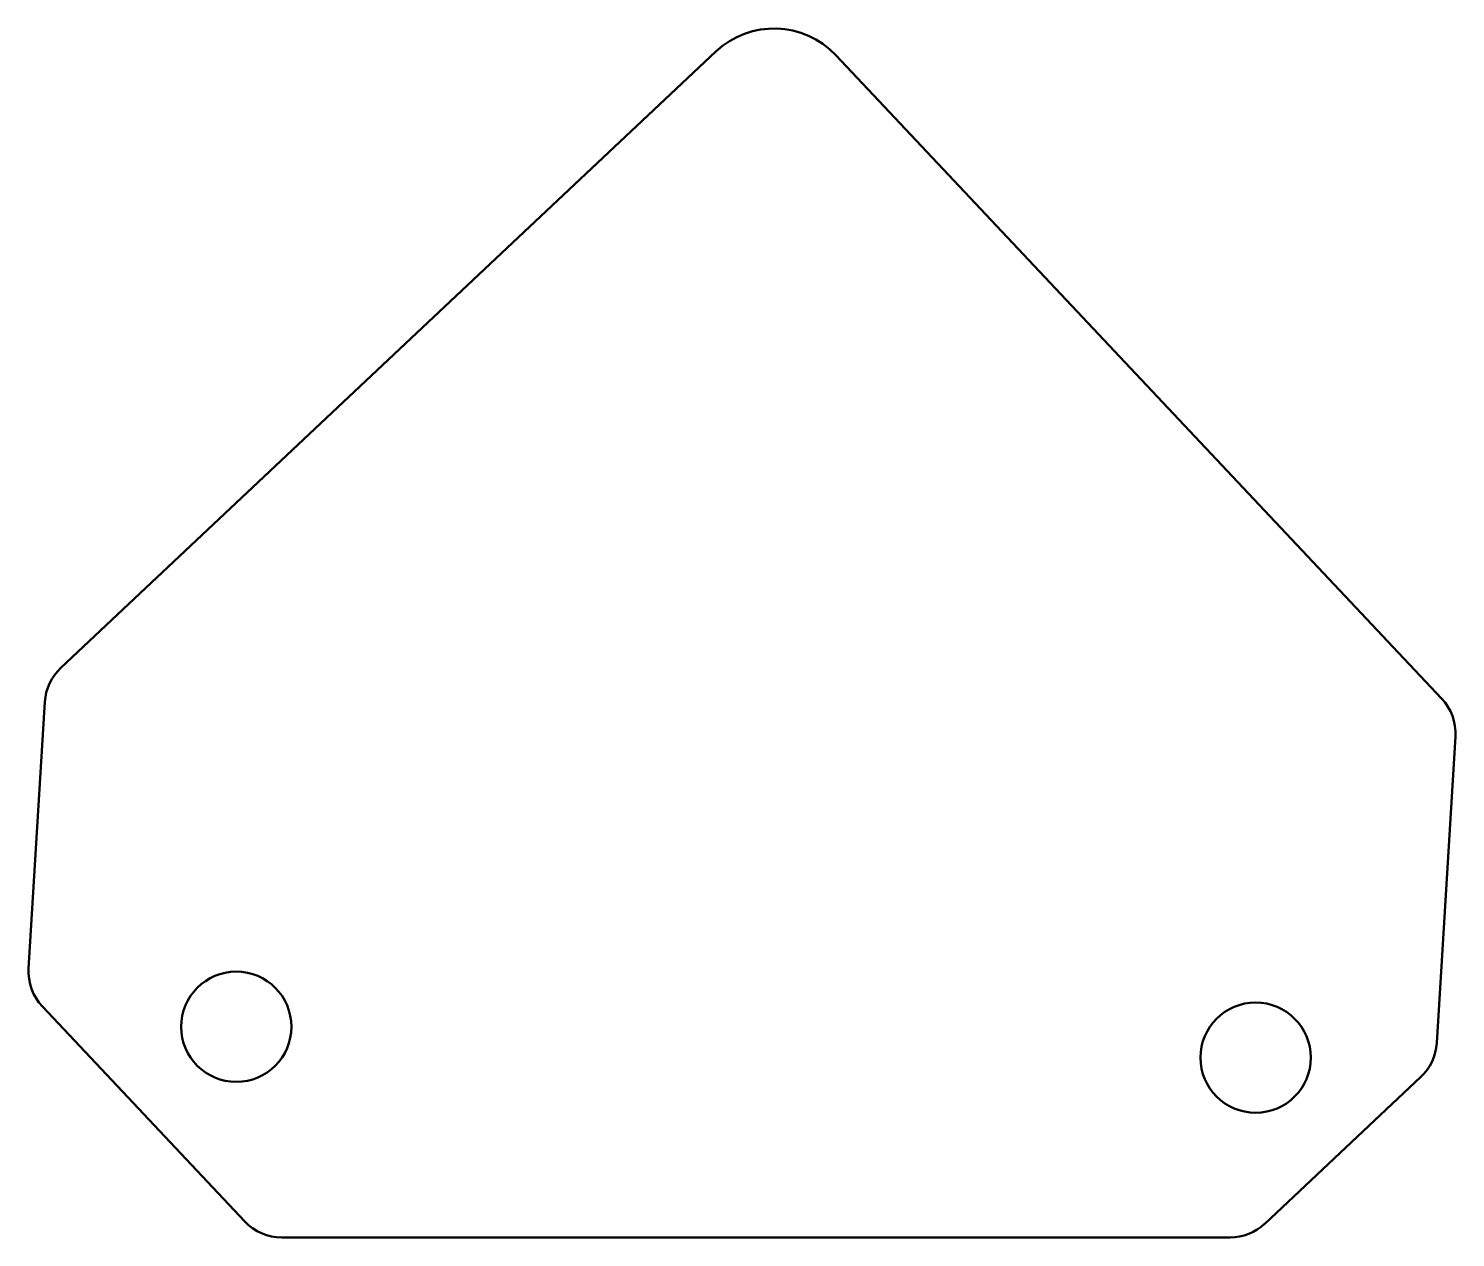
# Model space of a CAD drawing. Header units: millimetres. Extents: x 0 to 169, y 0 to 143.
import ezdxf

# ---------------------------------------------------------------- set-up
doc = ezdxf.new("R2010")
doc.units = ezdxf.units.MM
doc.layers.add('IV_INTERIOR_PROFILES', color=7, linetype='Continuous', lineweight=50)
doc.layers.add('IV_OUTER_PROFILE', color=7, linetype='Continuous', lineweight=50)

msp = doc.modelspace()

# ---------------------------------------------------------------- linework, layer by layer
at = {"layer": 'IV_INTERIOR_PROFILES'}
for centre in [(24.94, 25.3), (145.09, 21.66)]:
    msp.add_circle(centre, 6.5, dxfattribs=at)
at = {"layer": 'IV_OUTER_PROFILE'}
for p, q in [((4.25, 67.62), (81.48, 140.31)), ((95.61, 139.88), (167.01, 64.02)), ((0.46, 32.17), (2.37, 63.61)), ((168.63, 59.55), (166.44, 23.39)), ((25.94, 2.34), (2.08, 27.69)), ((164.56, 19.38), (146.18, 2.08)), ((142.07, 0.45), (30.31, 0.45))]:
    msp.add_line(p, q, dxfattribs=at)
for centre, radius, start, end in [((88.33, 133.03), 10, 43.2643, 133.2643), ((8.36, 63.25), 6, 133.2643, 176.5286), ((162.64, 59.91), 6, 356.5286, 43.2643), ((6.45, 31.8), 6, 176.5286, 223.2643), ((160.45, 23.75), 6, 313.2643, 356.5286), ((30.31, 6.45), 6, 223.2643, 270), ((142.07, 6.45), 6, 270, 313.2643)]:
    msp.add_arc(centre, radius, start, end, dxfattribs=at)

doc.saveas('drawing.dxf')
